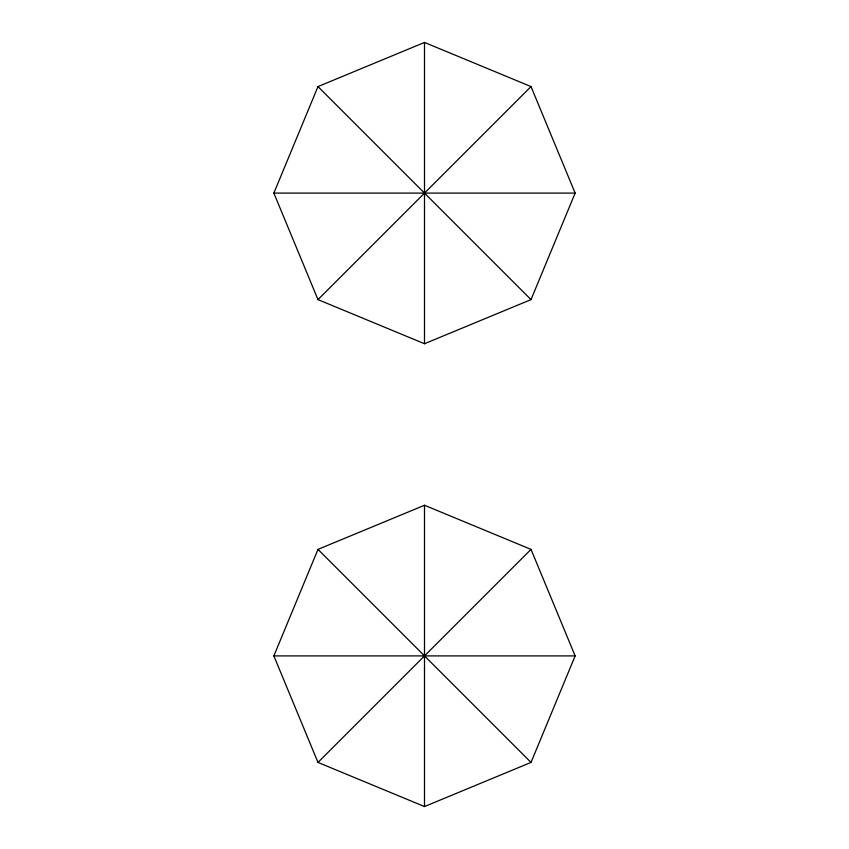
<?xml version="1.0" encoding="UTF-8"?>
<svg xmlns="http://www.w3.org/2000/svg" width="849" height="849" viewBox="0 0 849 849"><rect width="100%" height="100%" fill="white"/><g stroke="black" fill="none" stroke-linecap="round" stroke-linejoin="round"><path stroke-width="1.27" d="M273.856 193.094L317.982 86.577L424.5 42.45L531.018 86.577L575.144 193.094L531.018 299.612L424.5 343.739L317.982 299.612L273.856 193.094L575.144 193.094M273.856 655.906L317.982 549.388L424.5 505.261L531.018 549.388L575.144 655.906L531.018 762.423L424.5 806.55L317.982 762.423L273.856 655.906L575.144 655.906M317.982 299.612L531.018 86.577M317.982 762.423L531.018 549.388M317.982 86.577L531.018 299.612M317.982 549.388L531.018 762.423M424.5 42.45L424.5 343.739M424.5 505.261L424.5 806.55"/></g></svg>
